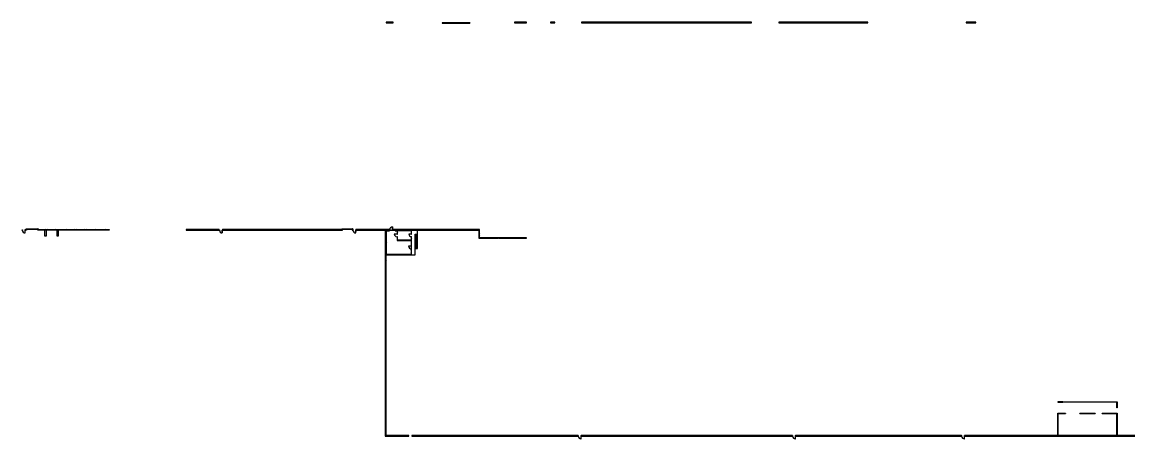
# Model space of a CAD drawing. Header units: inches. Extents: x -233729 to 737493, y -275239 to 196021.
# Drawn here: x -9603 to 350519, y -275239 to -139486 of the extents above; entities that cross this region are included whole.
import ezdxf

# ---------------------------------------------------------------- set-up
doc = ezdxf.new("R2010")
doc.units = ezdxf.units.IN
doc.header["$MEASUREMENT"] = 0
doc.linetypes.add('HIDDEN', pattern=[0.3, 0.2, -0.1])
doc.layers.add('_FL_FAC_SAFETY', color=2, linetype='Continuous')
doc.layers.add('_FL_FAC_WALLS', color=252, linetype='Continuous')
pattern_1 = [(135, (830121.37, -942416.37), (-336.7596, -336.7596), [])]

# ---------------------------------------------------------------- blocks, each defined once
blk = doc.blocks.new('*U152')
at = {"color": 0}
for points in [[(1266, 896), (1317, 896), (1317, 947), (1165, 947), (1165, 896), (1203, 896), (1203, 880), (1266, 880)], [(1317, 896), (1317, 845), (2232, 845), (2232, 896)], [(1266, -19), (1317, -19), (1317, -69), (1165, -69), (1165, -19), (1203, -19), (1203, -3), (1266, -3)]]:
    blk.add_lwpolyline(points, close=True, dxfattribs=at)
blk.add_arc((1281, 932), 951, 272.19014, 357.80986, dxfattribs=at)
blk = doc.blocks.new('*U141')
at = {"color": 0}
for points in [[(1165, 896), (1165, 845), (250, 845), (250, 896)], [(1216, 896), (1165, 896), (1165, 947), (1317, 947), (1317, 896), (1279, 896), (1279, 880), (1216, 880)], [(1216, -19), (1165, -19), (1165, -69), (1317, -69), (1317, -19), (1279, -19), (1279, -3), (1216, -3)]]:
    blk.add_lwpolyline(points, close=True, dxfattribs=at)
blk.add_arc((1201, 932), 951, 182.19014, 267.80986, dxfattribs=at)
blk = doc.blocks.new('*U142')
at = {"color": 0}
for points in [[(1266, 896), (1317, 896), (1317, 947), (1165, 947), (1165, 896), (1203, 896), (1203, 880), (1266, 880)], [(1317, 896), (1317, 845), (2232, 845), (2232, 896)], [(1266, -19), (1317, -19), (1317, -69), (1165, -69), (1165, -19), (1203, -19), (1203, -3), (1266, -3)]]:
    blk.add_lwpolyline(points, close=True, dxfattribs=at)
blk.add_arc((1281, 932), 951, 272.19014, 357.80986, dxfattribs=at)
blk = doc.blocks.new('Drain from Roof')
at = {"color": 0}
blk.add_lwpolyline([(70, -63), (70, -25, 0.4142136), (44, 0), (-44, 0, 0.4142136), (-70, -25), (-70, -63, 0.4142136), (-44, -89), (44, -89, 0.4142136)], format="xyb", close=True, dxfattribs=at)
blk = doc.blocks.new('*U165')
at = {"color": 0}
for points in [[(1266, 896), (1317, 896), (1317, 947), (1165, 947), (1165, 896), (1203, 896), (1203, 880), (1266, 880)], [(1317, 896), (1317, 845), (2232, 845), (2232, 896)], [(1266, -19), (1317, -19), (1317, -69), (1165, -69), (1165, -19), (1203, -19), (1203, -3), (1266, -3)]]:
    blk.add_lwpolyline(points, close=True, dxfattribs=at)
blk.add_arc((1281, 932), 951, 272.19014, 357.80986, dxfattribs=at)
blk = doc.blocks.new('Safety Rail_NE')
at = {"color": 0}
for points in [[(0, -101.6), (101.6, -101.6), (101.6, 0), (0, 0)], [(1524, -101.6), (1625.6, -101.6), (1625.6, 0), (1524, 0)], [(4673.6, -101.6), (4572, -101.6), (4572, 0), (4673.6, 0)], [(7721.6, -101.6), (7620, -101.6), (7620, 0), (7721.6, 0)], [(10769.6, -101.6), (10668, -101.6), (10668, 0), (10769.6, 0)], [(13817.6, -101.6), (13716, -101.6), (13716, 0), (13817.6, 0)], [(16865.6, -101.6), (16764, -101.6), (16764, 0), (16865.6, 0)], [(19304, -101.6), (19202.4, -101.6), (19202.4, 0), (19304, 0)], [(101.6, -12.7), (101.6, -88.9), (1524, -88.9), (1524, -12.7)], [(4572, -12.7), (4572, -88.9), (1625.6, -88.9), (1625.6, -12.7)], [(7620, -12.7), (7620, -88.9), (4673.6, -88.9), (4673.6, -12.7)], [(10668, -12.7), (10668, -88.9), (7721.6, -88.9), (7721.6, -12.7)], [(13716, -12.7), (13716, -88.9), (10769.6, -88.9), (10769.6, -12.7)], [(16764, -12.7), (16764, -88.9), (13817.6, -88.9), (13817.6, -12.7)], [(19202.4, -12.7), (19202.4, -88.9), (16865.6, -88.9), (16865.6, -12.7)], [(19304, -1911.35), (19202.4, -1911.35), (19202.4, -1809.75), (19304, -1809.75)], [(19215.1, -101.6), (19291.3, -101.6), (19291.3, -1809.75), (19215.1, -1809.75)]]:
    blk.add_lwpolyline(points, close=True, dxfattribs=at)
blk = doc.blocks.new('*U166')
at = {"color": 0}
blk.add_line((0, -450), (900, -450), dxfattribs=at)
blk.add_arc((0, -450), 900, 0, 90, dxfattribs=at)
blk = doc.blocks.new('FL_Building')
at = {"transparency": 33554687}
h = blk.add_hatch(dxfattribs=at)
h.set_pattern_fill('ANSI31', color=253, scale=150, angle=90)
h.set_pattern_definition([(135, (838035.4, -942416.37), (-336.7596, -336.7596), [])])
h.paths.add_polyline_path([(1995738, -223766), (1995738, -224020), (1998017, -224020), (1998017, -223766)])
h = blk.add_hatch(dxfattribs=at)
h.set_pattern_fill('ANSI31', color=253, scale=150, angle=90)
h.set_pattern_definition([(135, (881475.76, -942416.37), (-336.7596, -336.7596), [])])
h.paths.add_polyline_path([(2037533, -223766), (2037533, -224020), (2041458, -224020), (2041458, -223766)])
h = blk.add_hatch(dxfattribs=at)
h.set_pattern_fill('ANSI31', color=253, scale=150, angle=90)
h.set_pattern_definition([(135, (890619.76, -942416.37), (-336.7596, -336.7596), [])])
h.paths.add_polyline_path([(2049230, -223766), (2049230, -224020), (2050602, -224020), (2050602, -223766)])
h = blk.add_hatch(dxfattribs=at)
h.set_pattern_fill('ANSI31', color=253, scale=150, angle=90)
h.set_pattern_definition([(135, (900703.56, -942416.37), (-336.7596, -336.7596), [])])
h.paths.add_polyline_path([(2059314, -223766), (2059314, -224020), (2114610, -224020), (2114610, -223766)])
h = blk.add_hatch(dxfattribs=at)
h.set_pattern_fill('ANSI31', color=253, scale=150, angle=90)
h.set_pattern_definition([(135, (964940.16, -942416.37), (-336.7596, -336.7596), [])])
h.paths.add_polyline_path([(2123550, -223766), (2123550, -224020), (2152506, -224020), (2152506, -223766)])
h = blk.add_hatch(dxfattribs=at)
h.set_pattern_fill('ANSI31', color=253, scale=150, angle=90)
h.set_pattern_definition(pattern_1)
h.paths.add_polyline_path([(2184523, -224033), (2187660, -224033), (2187660, -223779), (2184523, -223779)])
h = blk.add_hatch(dxfattribs=at)
h.set_pattern_fill('ANSI31', color=253, scale=150, angle=90)
h.set_pattern_definition([(135, (825803.37, -942416.37), (-336.7596, -336.7596), [])])
h.paths.add_polyline_path([(1878313, -291332), (1878745, -291332), (1878745, -291586), (1878313, -291586)])
h = blk.add_hatch(dxfattribs=at)
h.set_pattern_fill('ANSI31', color=8, scale=150, angle=90)
h.set_pattern_definition([(135, (836331.67, -942416.37), (-336.7596, -336.7596), [])])
h.paths.add_polyline_path([(1882403, -291332), (1905574, -291332), (1905574, -291586), (1882403, -291586)])
h.paths.add_polyline_path([(1941445, -291332), (1930661, -291332), (1930661, -291586), (1941445, -291586)])
h.paths.add_polyline_path([(1942461, -291586), (1981514, -291586), (1981514, -291332), (1942461, -291332)])
h = blk.add_hatch(dxfattribs=at)
h.set_pattern_fill('ANSI31', color=8, scale=150, angle=90)
h.set_pattern_definition(pattern_1)
h.paths.add_polyline_path([(1996855, -291332), (1985895, -291332), (1985895, -291586), (1996855, -291586)])
h = blk.add_hatch(dxfattribs=at)
h.set_pattern_fill('ANSI31', color=8, scale=150, angle=90)
h.set_pattern_definition(pattern_1)
h.paths.add_polyline_path([(1995509, -358388), (1995509, -358591), (2003110, -358591), (2003110, -358388), (1995738, -358388), (1995738, -291586), (1995509, -291586)])
h = blk.add_hatch(dxfattribs=at)
h.set_pattern_fill('ANSI31', color=8, scale=3000, angle=90)
h.paths.add_polyline_path([(1995890, -291587), (1995890, -291713), (1996886, -291713), (1996885, -291587)])
h.paths.add_polyline_path([(1995762, -299590), (1995889, -299590), (1995890, -291587), (1995763, -291587)])
h.paths.add_polyline_path([(1998709, -291587), (1998710, -291713), (1999284, -291713), (1999283, -291587)])
h.paths.add_polyline_path([(1999410, -292783), (1999410, -291587), (1999283, -291587), (1999283, -292783)])
h.paths.add_polyline_path([(2003890, -291713), (1999410, -291713), (1999410, -291587), (2003890, -291587)])
h.paths.add_polyline_path([(1999283, -293683), (1999283, -294880), (2004017, -294880), (2004017, -294753), (1999410, -294753), (1999410, -293683)])
h.paths.add_polyline_path([(2003890, -293683), (2003890, -294753), (2004017, -294753), (2004017, -293683)], flags=17)
h.paths.add_polyline_path([(2004017, -292783), (2004017, -291587), (2003890, -291587), (2003890, -292783)])
h.paths.add_polyline_path([(2003889, -299590), (2004016, -299590), (2004017, -294880), (2003890, -294880)])
h.paths.add_polyline_path([(1995889, -299463), (1995889, -299590), (2003889, -299590), (2003889, -299463)])
h = blk.add_hatch(dxfattribs=at)
h.set_pattern_fill('ANSI31', color=8, scale=150, angle=90)
h.set_pattern_definition(pattern_1)
h.paths.add_polyline_path([(2025862, -291586), (2025862, -294075), (2026116, -294075), (2026116, -291586), (2026116, -291332), (1997871, -291332), (1997871, -291586)])
h = blk.add_hatch(dxfattribs=at)
h.set_pattern_fill('ANSI31', color=8, scale=150, angle=90)
h.set_pattern_definition(pattern_1)
h.paths.add_polyline_path([(2183977, -358388), (2183977, -358591), (2242638, -358591), (2242638, -358388)])
h.paths.add_polyline_path([(2128948, -358388), (2128948, -358591), (2182961, -358591), (2182961, -358388)])
h.paths.add_polyline_path([(2059212, -358388), (2059212, -358591), (2127932, -358591), (2127932, -358388)])
h.paths.add_polyline_path([(2004126, -358388), (2004126, -358591), (2058196, -358591), (2058196, -358388)])
at = {"color": 0}
for p, q in [((2004958, -291586), (2003993, -291586)), ((2005967, -292787), (2005967, -291587)), ((1999283, -292783), (1999410, -292783)), ((1999283, -293683), (1999410, -293683)), ((2005967, -297547), (2005967, -292787))]:
    blk.add_line(p, q, dxfattribs=at)
for points in [[(1995738, -223766), (1995738, -224020), (1998017, -224020), (1998017, -223766)], [(2037533, -223766), (2037533, -224020), (2041458, -224020), (2041458, -223766)], [(2049230, -223766), (2049230, -224020), (2050602, -224020), (2050602, -223766)], [(2059314, -223766), (2059314, -224020), (2114610, -224020), (2114610, -223766)], [(2123550, -223766), (2123550, -224020), (2152506, -224020), (2152506, -223766)], [(2026116, -294037), (2026116, -294075), (2041400, -294075), (2041400, -294037)]]:
    blk.add_lwpolyline(points, close=True)
for points in [[(2013924, -223988), (2013924, -224020), (2023068, -224020), (2023068, -223988)], [(2013993, -224033), (2013993, -224135), (2022999, -224135), (2022999, -224033)], [(2184523, -224033), (2187660, -224033), (2187660, -223779), (2184523, -223779)], [(1878313, -291332), (1878745, -291332), (1878745, -291586), (1878313, -291586)], [(1878593, -291085), (1882555, -291085), (1882555, -291332), (1878593, -291332)], [(1882403, -291332), (1905574, -291332), (1905574, -291586), (1882403, -291586)], [(1941445, -291332), (1930661, -291332), (1930661, -291586), (1941445, -291586)], [(1942461, -291586), (1981514, -291586), (1981514, -291332), (1942461, -291332)], [(1981361, -291085), (1984866, -291085), (1984866, -291332), (1981361, -291332)], [(1984879, -291332), (1984714, -291332), (1984714, -291586), (1984879, -291586)], [(1996855, -291332), (1985895, -291332), (1985895, -291586), (1996855, -291586)], [(1995477, -358591), (1995509, -358591), (1995509, -291586), (1995477, -291586)], [(1995762, -299590), (1995889, -299590), (1995890, -291587), (1995763, -291587)], [(1995890, -291587), (1995890, -291713), (1996886, -291713), (1996885, -291587)], [(1996885, -291612), (1996885, -291587), (1998709, -291587), (1998709, -291612)], [(2025862, -291586), (2025862, -294075), (2026116, -294075), (2026116, -291586), (2026116, -291332), (1997871, -291332), (1997871, -291586)], [(1998709, -291587), (1998710, -291713), (1999284, -291713), (1999283, -291587)], [(2003890, -291713), (1999410, -291713), (1999410, -291587), (2003890, -291587)], [(2003889, -299590), (2004016, -299590), (2004017, -294880), (2003890, -294880)], [(2026014, -294291), (2026014, -294075), (2032110, -294075), (2032110, -294291)], [(2032314, -294291), (2032314, -294075), (2041312, -294075), (2041312, -294291)], [(1995889, -299463), (1995889, -299590), (2003889, -299590), (2003889, -299463)], [(2214279, -351225), (2214279, -351187), (2216781, -351187), (2216781, -351225)], [(2214279, -351225), (2214317, -351225), (2214317, -358388), (2214279, -358388)], [(2214317, -351302), (2214394, -351302), (2214394, -351225), (2214317, -351225)], [(2214394, -351302), (2214317, -351302), (2214317, -358312), (2214394, -358312)], [(2214394, -351225), (2214394, -351302), (2216705, -351302), (2216705, -351225)], [(2216705, -351302), (2216781, -351302), (2216781, -351225), (2216705, -351225)], [(2221518, -351225), (2221518, -351187), (2226446, -351187), (2226446, -351225)], [(2221518, -351302), (2221594, -351302), (2221594, -351225), (2221518, -351225)], [(2221594, -351225), (2221594, -351302), (2226370, -351302), (2226370, -351225)], [(2226370, -351302), (2226446, -351302), (2226446, -351225), (2226370, -351225)], [(2228757, -351225), (2228757, -351187), (2233558, -351187), (2233558, -351225)], [(2228757, -351302), (2228833, -351302), (2228833, -351225), (2228757, -351225)], [(2228833, -351225), (2228833, -351302), (2233444, -351302), (2233444, -351225)], [(2233444, -351302), (2233520, -351302), (2233520, -351225), (2233444, -351225)], [(2233520, -351302), (2233444, -351302), (2233444, -358312), (2233520, -358312)], [(2233520, -351225), (2233558, -351225), (2233558, -358388), (2233520, -358388)], [(1995477, -358623), (1995477, -358591), (2003110, -358591), (2003110, -358623)], [(2004126, -358388), (2004126, -358591), (2058196, -358591), (2058196, -358388)], [(2004126, -358623), (2004126, -358591), (2058196, -358591), (2058196, -358623)], [(2059212, -358388), (2059212, -358591), (2127932, -358591), (2127932, -358388)], [(2059212, -358623), (2059212, -358591), (2127932, -358591), (2127932, -358623)], [(2128948, -358388), (2128948, -358591), (2182961, -358591), (2182961, -358388)], [(2128948, -358623), (2128948, -358591), (2182961, -358591), (2182961, -358623)], [(2183977, -358388), (2183977, -358591), (2242638, -358591), (2242638, -358388)], [(2183977, -358623), (2183977, -358591), (2242638, -358591), (2242638, -358623)], [(2214317, -358388), (2214394, -358388), (2214394, -358312), (2214317, -358312)], [(2233444, -358312), (2233444, -358388), (2233520, -358388), (2233520, -358312)]]:
    blk.add_lwpolyline(points, close=True, dxfattribs=at)
at = {"color": 0, "linetype": 'HIDDEN'}
for points in [[(1878745, -291332), (1878593, -291332), (1878593, -291085), (1878745, -291085)], [(1882403, -291332), (1882555, -291332), (1882555, -291085), (1882403, -291085)], [(1981514, -291332), (1981361, -291332), (1981361, -291085), (1981514, -291085)], [(1984714, -291332), (1984866, -291332), (1984866, -291085), (1984714, -291085)]]:
    blk.add_lwpolyline(points, close=True, dxfattribs=at)
at = {"color": 0}
for points in [[(1884579, -291586), (1884579, -293416), (1885179, -293416), (1885179, -291586)], [(1888580, -291586), (1888580, -293416), (1889180, -293416), (1889180, -291586)], [(1995509, -358388), (1995509, -358591), (2003110, -358591), (2003110, -358388), (1995738, -358388), (1995738, -291586), (1995509, -291586), (1995509, -358388)], [(1999410, -292783), (1999410, -291587), (1999283, -291587), (1999283, -292783), (1999410, -292783)], [(2004017, -292783), (2004017, -291587), (2003890, -291587), (2003890, -292783), (2004017, -292783)], [(2005170, -291587), (2005170, -291587), (2003970, -291587)], [(2005217, -291587), (2005967, -291587)], [(1999283, -293683), (1999283, -294880), (2004017, -294880), (2004017, -294753), (1999410, -294753), (1999410, -293683)], [(1999283, -293683), (1999283, -294880), (2004017, -294880), (2004017, -294753), (1999410, -294753), (1999410, -293683), (1999283, -293683)], [(2003890, -293683), (2003890, -294753), (2004017, -294753), (2004017, -293683), (2003890, -293683)], [(2004017, -299590), (2005217, -299590), (2005217, -292787)], [(2005217, -292787), (2005967, -292787)], [(2005217, -293067), (2005967, -293067)], [(2005217, -293347), (2005967, -293347)], [(2005217, -293627), (2005967, -293627)], [(2005217, -293907), (2005967, -293907)], [(2005217, -294187), (2005967, -294187)], [(2005217, -294467), (2005967, -294467)], [(2005217, -294747), (2005967, -294747)], [(2005217, -295027), (2005967, -295027)], [(2005217, -295307), (2005967, -295307)], [(2005217, -295587), (2005967, -295587)], [(2005217, -295867), (2005967, -295867)], [(2005217, -296147), (2005967, -296147)], [(2005217, -296427), (2005967, -296427)], [(2005217, -296707), (2005967, -296707)], [(2005217, -296987), (2005967, -296987)], [(2005217, -297267), (2005967, -297267)], [(2005217, -297547), (2005967, -297547)]]:
    blk.add_lwpolyline(points, dxfattribs=at)
for name, p, rotation in [('*U142', (1877367, -290218), 270), ('*U152', (1941515, -290218), 270), ('*U152', (1984949, -290218), 270), ('*U141', (1996925, -290218), 270), ('*U166', (1999283, -293233), 180.000000009136), ('*U166', (2004017, -293233), 180.000000009136), ('*U166', (2003970, -297212), 180.000000009136), ('*U165', (2058266, -357287), 270), ('*U165', (2128001, -357287), 270), ('*U165', (2183030, -357287), 270)]:
    blk.add_blockref(name, p, dxfattribs=dict(at, rotation=rotation))
blk.add_blockref('Drain from Roof', (1986187, -291599))
at = {"layer": '_FL_FAC_SAFETY'}
blk.add_blockref('Safety Rail_NE', (2214279, -347460), dxfattribs=at)
blk = doc.blocks.new('A$C667968a6')
at = {"layer": '_FL_FAC_WALLS', "linetype": 'Continuous', "lineweight": -3}
blk.add_blockref('FL_Building', (-2249814, 156686), dxfattribs=at)

msp = doc.modelspace()

# ---------------------------------------------------------------- block references
msp.add_blockref('A$C667968a6', (362913.6874, -72406.61113, -162219.4368))

doc.saveas('drawing.dxf')
